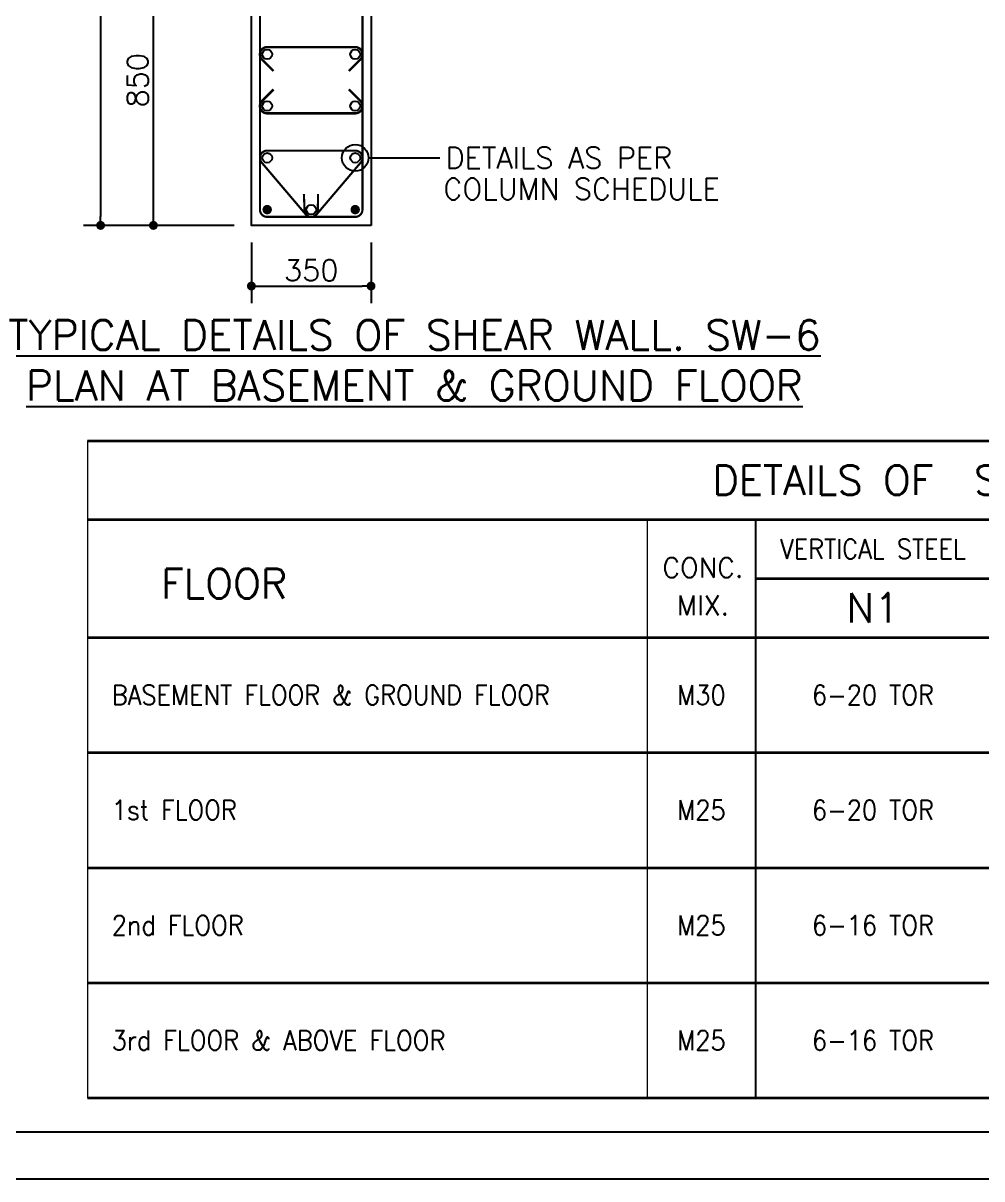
# Model space of a CAD drawing. Extents: x -200722 to 834823, y -494970 to 88783.
# Drawn here: x 282046 to 293267, y -183583 to -170053 of the extents above; entities that cross this region are included whole.
import ezdxf
from ezdxf.enums import TextEntityAlignment as Align

# ---------------------------------------------------------------- set-up
doc = ezdxf.new("R2010")
doc.units = 0
doc.header["$LTSCALE"] = 100
doc.header["$MEASUREMENT"] = 0
doc.header["$PDMODE"] = 34
doc.layers.get('0').update_dxf_attribs({"linetype": 'CONTINUOUS'})
doc.layers.get('DEFPOINTS').update_dxf_attribs({"linetype": 'CONTINUOUS'})
doc.layers.add('9_PRINT BOUNDARY_NON PRINT', color=32, linetype='CONTINUOUS', plot=False)
doc.layers.add('9_TITLE TEXT', color=7, linetype='CONTINUOUS', lineweight=20)
for name, color, linetype in [('BEAM', 4, 'CONTINUOUS'), ('COL. SHED. STEEL.', 6, 'CONTINUOUS'), ('column', 240, 'CONTINUOUS'), ('STEEL', 6, 'CONTINUOUS'), ('TEXT', 2, 'CONTINUOUS')]:
    doc.layers.add(name, color=color, linetype=linetype)
doc.styles.add('ROMANS', font='romans.shx')
doc.styles.get("Standard").update_dxf_attribs({"font": 'simplex.shx'})
doc.dimstyles.new('STANDARD$0', dxfattribs={"dimtxt": 2.5, "dimasz": 2.5, "dimexe": 2, "dimexo": 0.7, "dimgap": 0.9, "dimtad": 1, "dimdec": 0, "dimdsep": 46, "dimtxsty": 'ROMANS', "dimcen": 0.09, "dimclrd": 4, "dimclre": 4, "dimclrt": 3, "dimadec": 0, "dimazin": 0, "dimtfac": 1, "dimtdec": 0, "dimtmove": 0, "dimatfit": 3, "dimfxl": 1, "dimtolj": 1, "dimtzin": 0, "dimarcsym": 0})

# ---------------------------------------------------------------- blocks, each defined once
blk = doc.blocks.new('DOT')
at = {"color": 0, "linetype": 'ByBlock'}
blk.add_line((-0.5, 0), (-1, 0), dxfattribs=at)
at = {"color": 0, "linetype": 'ByBlock', "const_width": 0.5}
blk.add_lwpolyline([(-0.25, 0, 1), (0.25, 0, 1)], format="xyb", close=True, dxfattribs=at)
blk = doc.blocks.new('*D62')
at = {"layer": 'BEAM', "color": 0, "lineweight": -2, "transparency": 16777216}
for p, q in [((284518, -152661), (282753, -152661)), ((282953, -152765), (282953, -172317)), ((284518, -172421), (282753, -172421))]:
    blk.add_line(p, q, dxfattribs=at)
at = {"layer": 'DEFPOINTS', "color": 0, "lineweight": -3, "transparency": 16777216}
for p in [(284718, -152661), (282953, -172421), (284718, -172421, 0)]:
    blk.add_point(p, dxfattribs=at)
at = {"layer": 'BEAM', "color": 0, "lineweight": -2, "transparency": 16777216, "xscale": 104, "yscale": 104, "zscale": 104}
for p, rotation in [((282953, -152661), 90), ((282953, -172421), 270)]:
    blk.add_blockref('DOT', p, dxfattribs=dict(at, rotation=rotation))
at = {"layer": 'BEAM', "color": 0, "transparency": 16777216, "insert": (282769, -162541), "char_height": 248, "attachment_point": 5, "rotation": 90}
blk.add_mtext('\\A1;4940', dxfattribs=at)
blk = doc.blocks.new('_DOT')
at = {"color": 0, "linetype": 'ByBlock'}
blk.add_line((-0.5, 0), (-1, 0), dxfattribs=at)
at = {"color": 0, "linetype": 'ByBlock', "const_width": 0.5}
blk.add_lwpolyline([(-0.25, 0, 1), (0.25, 0, 1)], format="xyb", close=True, dxfattribs=at)
blk = doc.blocks.new('*D63')
at = {"layer": 'BEAM', "color": 0, "lineweight": -2, "transparency": 16777216}
for p, q in [((284518, -169021), (283371, -169021)), ((283571, -172317), (283571, -169125)), ((284518, -172421), (283371, -172421))]:
    blk.add_line(p, q, dxfattribs=at)
at = {"layer": 'DEFPOINTS', "color": 0, "lineweight": -3, "transparency": 16777216}
for p in [(283571, -169021), (284718, -169021, 0), (284718, -172421)]:
    blk.add_point(p, dxfattribs=at)
at = {"layer": 'BEAM', "color": 0, "lineweight": -2, "transparency": 16777216, "xscale": 104, "yscale": 104, "zscale": 104}
for p, rotation in [((283571, -169021), 90), ((283571, -172421), 270)]:
    blk.add_blockref('DOT', p, dxfattribs=dict(at, rotation=rotation))
at = {"layer": 'BEAM', "color": 0, "transparency": 16777216, "insert": (283387, -170721), "char_height": 248, "attachment_point": 5, "rotation": 90}
blk.add_mtext('\\A1;850', dxfattribs=at)
blk = doc.blocks.new('*D64')
at = {"layer": 'BEAM', "color": 0, "lineweight": -2, "transparency": 16777216}
for p, q in [((284718, -172621), (284718, -173331)), ((286118, -172621), (286118, -173331)), ((284822, -173131), (286014, -173131))]:
    blk.add_line(p, q, dxfattribs=at)
at = {"layer": 'DEFPOINTS', "color": 0, "lineweight": -3, "transparency": 16777216}
for p in [(284718, -172421, 0), (286118, -172421, 0), (286118, -173131)]:
    blk.add_point(p, dxfattribs=at)
at = {"layer": 'BEAM', "color": 0, "lineweight": -2, "transparency": 16777216, "xscale": 104, "yscale": 104, "zscale": 104, "rotation": 180}
blk.add_blockref('DOT', (284718, -173131), dxfattribs=at)
at = {"layer": 'BEAM', "color": 0, "lineweight": -2, "transparency": 16777216, "xscale": 104, "yscale": 104, "zscale": 104}
blk.add_blockref('DOT', (286118, -173131), dxfattribs=at)
at = {"layer": 'BEAM', "color": 0, "transparency": 16777216, "insert": (285418, -172947), "char_height": 248, "attachment_point": 5}
blk.add_mtext('\\A1;350', dxfattribs=at)

msp = doc.modelspace()

# ---------------------------------------------------------------- linework, layer by layer
at = {"color": 18, "lineweight": 20, "true_color": 0x000000}
for p, q in [((282800.6, -174943.3, -0.1), (282800.6, -182635.8, -0.1)), ((289349.1, -175863.3, -0.1), (289349.1, -182635.8, -0.1))]:
    msp.add_line(p, q, dxfattribs=at)
at = {"color": 18, "lineweight": 35, "true_color": 0x000000}
for p, q in [((282800.6, -174943.3, -0.1), (304891.3, -174943.3, -0.1)), ((282800.6, -175863.3, -0.1), (304891.3, -175863.3, -0.1)), ((290618.7, -176553.3, -0.1), (304891.3, -176553.3, -0.1)), ((282800.6, -177243.3, -0.1), (304891.3, -177243.3, -0.1)), ((282800.6, -178591.4, -0.1), (304891.3, -178591.4, -0.1)), ((282800.6, -179939.5, -0.1), (304891.3, -179939.5, -0.1)), ((282800.6, -181287.7, -0.1), (304891.3, -181287.7, -0.1)), ((282800.6, -182635.8, -0.1), (304891.3, -182635.8, -0.1))]:
    msp.add_line(p, q, dxfattribs=at)
at = {"color": 18, "true_color": 0x000000}
msp.add_line((290618.7, -175863.3, -0.1), (290618.7, -182635.8, -0.1), dxfattribs=at)
msp.add_lwpolyline([(223222.7, -183032.7), (314632.7, -183032.7), (314632.7, -118792.7), (223222.7, -118792.7)], close=True, dxfattribs=at)
at = {"layer": '9_PRINT BOUNDARY_NON PRINT', "color": 18, "true_color": 0x000000}
msp.add_lwpolyline([(222672.7, -183582.7), (315182.7, -183582.7), (315182.7, -118242.7), (222672.7, -118242.7)], close=True, dxfattribs=at)
at = {"layer": '9_TITLE TEXT', "color": 18, "true_color": 0x000000}
msp.add_lwpolyline([(314632.7, -118792.7), (223222.7, -118792.7), (223222.7, -183032.7), (314632.7, -183032.7)], dxfattribs=at)
at = {"layer": 'COL. SHED. STEEL.', "color": 140, "linetype": 'Continuous', "const_width": 25, "elevation": -0.1}
msp.add_lwpolyline([(285350.1, -172287.8), (284835.2, -171681.9, -0.6217139), (284902.7, -171545.2), (285932.5, -171545.2, -0.6217139), (286000, -171681.9), (285485.1, -172287.8, -0.4933715)], format="xyb", close=True, dxfattribs=at)
msp.add_lwpolyline([(285498.2, -172051.8), (285494.6, -172251.7, -0.9275277), (285340.3, -172247.5), (285332.2, -172054.7)], format="xyb", dxfattribs=at)
at = {"layer": 'column', "color": 4, "linetype": 'Continuous', "elevation": -0.1}
msp.add_lwpolyline([(286117.6, -172420.7), (284717.6, -172420.7), (284717.6, -169020.7), (286117.6, -169020.7), (286117.6, -172420.7)], dxfattribs=at)
at = {"layer": 'STEEL', "color": 18, "true_color": 0x000000, "const_width": 25, "elevation": -0.1}
msp.add_lwpolyline([(284902.6, -172321.2), (285932.6, -172321.2, 0.4142136), (286017.6, -172236.2), (286017.6, -169205.7, 0.4142136), (285932.6, -169120.7), (284902.6, -169120.7, 0.4142136), (284817.6, -169205.7), (284817.6, -172236.2, 0.4142136)], format="xyb", close=True, dxfattribs=at)
at = {"layer": 'STEEL', "color": 40, "elevation": -0.1}
for points in [[(284977.6, -170613.3, 28, 28, 0), (284842.5, -170478.3, 28, 28, -0.6681786), (284902.6, -170333.2, 28, 28, 0), (285932.6, -170333.2, 28, 28, -0.6681786), (285992.7, -170478.3, 28, 28, 0), (285857.6, -170613.3, 0, 0, 0)], [(284977.6, -170829, 28, 28, 0), (284842.5, -170964.1, 28, 28, 0.6681786), (284902.6, -171109.2, 28, 28, 0), (285932.6, -171109.2, 28, 28, 0.6681786), (285992.7, -170964.1, 28, 28, 0), (285857.6, -170829, 0, 0, 0)]]:
    msp.add_lwpolyline(points, format="xyseb", dxfattribs=at)
at = {"layer": 'STEEL', "color": 18, "linetype": 'Continuous', "true_color": 0x000000, "const_width": 55, "elevation": -0.1}
for points in [[(284902.6, -172263.7, 1), (284902.6, -172208.7, 1)], [(285932.6, -172263.7, -1), (285932.6, -172208.7, -1)]]:
    msp.add_lwpolyline(points, format="xyb", close=True, dxfattribs=at)
at = {"layer": 'STEEL', "color": 0}
for centre in [(284902.6, -170418.2, -0.1), (285932.6, -170418.2, -0.1), (284902.6, -171024.2, -0.1), (285932.6, -171024.2, -0.1), (284902.6, -171630.2, -0.1), (285932.6, -171630.2, -0.1), (285417.6, -172236.2, -0.1)]:
    msp.add_circle(centre, 57, dxfattribs=at)
at = {"layer": 'TEXT', "color": 18, "true_color": 0x000000}
msp.add_line((286087.6, -171630.2, -0.1), (286924.1, -171630.2, -0.1), dxfattribs=at)
msp.add_circle((285932.5, -171630.2, -0.1), 155, dxfattribs=at)

# ---------------------------------------------------------------- texts
for s, height, width, p in [('DETAILS AS PER', 250, 0.99, (286989.8, -171630.2, -0.1)), ('COLUMN SCHEDULE', 250, 0.99, (286964, -171994.8, -0.1)), ('BASEMENT FLOOR & GROUND FLOOR', 230, 0.9, (283083.6, -177917.4, -0.1)), ('1st FLOOR', 230, 0.9, (283083.6, -179265.5, -0.1)), ('2nd FLOOR', 230, 0.9, (283083.6, -180613.6, -0.1)), ('3rd FLOOR & ABOVE FLOOR', 230, 0.9, (283083.6, -181961.7, -0.1))]:
    msp.add_text(s, height=height, dxfattribs=dict(at, width=width)).set_placement(p, align=Align.MIDDLE_LEFT)
for s, height, p in [('%%UTYPICAL DETAILS OF SHEAR WALL. SW-6', 350, (286625.6, -173703.7, -0.3)), ('%%UPLAN AT BASEMENT & GROUND FLOOR', 350, (286625.6, -174294.6, -0.3)), ('DETAILS OF  SHEAR WALL SW-6', 345, (293845.9, -175403.3, -0.1)), ('CONC.', 230, (290001.3, -176428.1, -0.1)), ('FLOOR ', 345, (284517.5, -176614.2, -0.1)), ('MIX.', 230, (290001.3, -176866.7, -0.1)), ('N1', 345, (291991.3, -176898.3, -0.1))]:
    msp.add_text(s, height=height, dxfattribs=at).set_placement(p, align=Align.MIDDLE)
at = {"layer": 'TEXT', "color": 18, "true_color": 0x000000, "width": 0.9}
for s, p in [('VERTICAL STEEL', (291991.3, -176208.3, -0.1)), ('M30', (289983.9, -177917.4, -0.1)), ('6-20 TOR', (291991.3, -177917.4, -0.1)), ('M25', (289983.9, -179265.5, -0.1)), ('6-20 TOR', (291991.3, -179265.5, -0.1)), ('M25', (289983.9, -180613.6, -0.1)), ('6-16 TOR', (291991.3, -180613.6, -0.1)), ('M25', (289983.9, -181961.7, -0.1)), ('6-16 TOR', (291991.3, -181961.7, -0.1))]:
    msp.add_text(s, height=230, dxfattribs=at).set_placement(p, align=Align.MIDDLE)

# ---------------------------------------------------------------- dimensions: what is measured, and where the dimension line sits
at = {"layer": 'BEAM', "color": 18, "true_color": 0x000000}
for base, p1, p2, angle, picture, middle in [((282953.5, -172420.7, -0.3), (284717.6, -152660.7, -0.3), (284717.6, -172420.7, -0.1), 90, '*D62', (282769.5, -162540.7, -0.3)), ((283570.8, -169020.7, -0.3), (284717.6, -172420.7, -0.3), (284717.6, -169020.7, -0.1), 270, '*D63', (283386.8, -170720.7, -0.3))]:
    dim = msp.add_linear_dim(base=base, p1=p1, p2=p2, angle=angle, dimstyle='STANDARD$0', override={"dimscale": 8, "dimtxt": 31, "dimasz": 13, "dimexe": 25, "dimexo": 25, "dimgap": 7.5, "dimlfac": 0.25, "dimzin": 3, "dimtxsty": 'Standard', "dimblk": 'DOT', "dimcen": 3, "dimdle": 4, "dimclrd": 0, "dimclre": 0, "dimclrt": 0, "dimtmove": 2, "dimldrblk": 'DOT', "dimtzin": 3}, dxfattribs=at)
    dim.commit()
    dim.dimension.update_dxf_attribs({"geometry": picture, "text_midpoint": middle})
dim = msp.add_linear_dim(base=(286117.6, -173130.8, -0.3), p1=(284717.6, -172420.7, -0.1), p2=(286117.6, -172420.7, -0.1), dimstyle='STANDARD$0', override={"dimscale": 8, "dimtxt": 31, "dimasz": 13, "dimexe": 25, "dimexo": 25, "dimgap": 7.5, "dimlfac": 0.25, "dimzin": 3, "dimtxsty": 'Standard', "dimblk": 'DOT', "dimcen": 3, "dimdle": 4, "dimclrd": 0, "dimclre": 0, "dimclrt": 0, "dimtmove": 2, "dimldrblk": 'DOT', "dimtzin": 3}, dxfattribs=at)
dim.commit()
dim.dimension.update_dxf_attribs({"geometry": '*D64', "text_midpoint": (285417.6, -172946.8, -0.3)})

doc.saveas('drawing.dxf')
